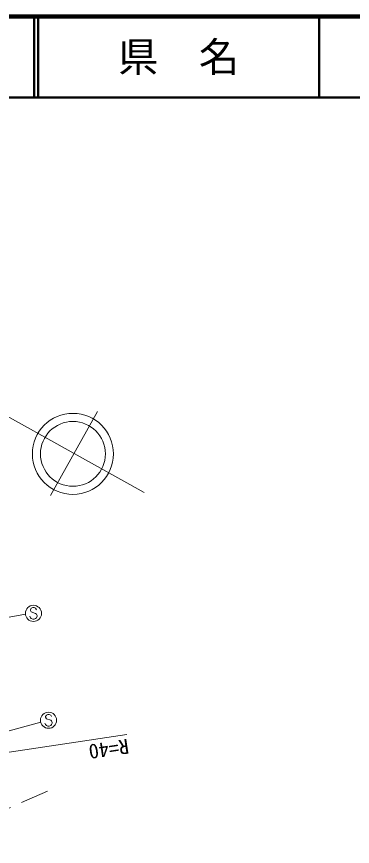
# Model space of a CAD drawing. Units: millimetres, scale not verified. Extents: x 40000 to 680000, y 20000 to 380000.
# Drawn here: x 295583 to 337127, y 277231 to 380000 of the extents above; entities that cross this region are included whole.
import ezdxf
from ezdxf.enums import TextEntityAlignment as Align

# ---------------------------------------------------------------- set-up
doc = ezdxf.new("R2010")
doc.units = ezdxf.units.MM
doc.header["$LTSCALE"] = 1000
doc.linetypes.add('CHAIN', pattern=[18.5, 12, -1.5, 3.5, -1.5])
for name, color, linetype, lineweight in [('M-BMK', 2, 'CHAIN', 13), ('M-BMK-SRVR', 3, 'Continuous', 13), ('M-STR-STRC', 7, 'Continuous', 13), ('M-TTL', 2, 'Continuous', 140), ('M-TTL-LINE', 7, 'Continuous', 50)]:
    doc.layers.add(name, color=color, linetype=linetype, lineweight=lineweight)
doc.layers.add('M-TTL-TXT', color=7, linetype='Continuous')
doc.styles.add('ＭＳ ゴシック', font='')
doc.styles.get('ＭＳ ゴシック').set_extended_font_data('MS Gothic')

msp = doc.modelspace()

# ---------------------------------------------------------------- linework, layer by layer
at = {"layer": 'M-BMK'}
msp.add_line((283852, 277231), (299618, 284174), dxfattribs=at)
at = {"layer": 'M-BMK-SRVR'}
for p, q in [((311362, 321067), (289511, 333213)), ((299762, 320673), (305600, 331099)), ((280441, 286739), (309234, 291109))]:
    msp.add_line(p, q, dxfattribs=at)
for radius in [5016, 4013]:
    msp.add_circle((302548, 325843), radius, dxfattribs=at)
at = {"layer": 'M-STR-STRC'}
for p, q in [((297393, 306728), (297302, 306546)), ((297302, 306546), (297302, 306455)), ((297302, 306455), (297393, 306273)), ((297575, 306818), (297393, 306728)), ((297393, 306273), (297939, 306091)), ((297757, 306818), (297575, 306818)), ((297939, 306728), (297757, 306818)), ((298030, 306546), (297939, 306728)), ((280130, 302869), (296670, 306006)), ((297302, 305546), (297212, 305728)), ((297393, 305455), (297302, 305546)), ((297575, 305364), (297393, 305455)), ((297757, 305364), (297575, 305364)), ((297939, 305455), (297757, 305364)), ((297939, 306091), (298030, 306000)), ((298030, 305546), (297939, 305455)), ((298030, 306000), (298121, 305818)), ((298121, 305728), (298030, 305546)), ((298121, 305818), (298121, 305728)), ((299262, 293491), (299171, 293309)), ((299171, 293309), (299171, 293218)), ((299171, 293218), (299262, 293036)), ((299443, 293582), (299262, 293491)), ((299262, 293036), (299807, 292854)), ((299625, 293582), (299443, 293582)), ((299807, 293491), (299625, 293582)), ((299898, 293309), (299807, 293491)), ((281955, 288045), (298562, 292620)), ((299171, 292309), (299080, 292491)), ((299262, 292218), (299171, 292309)), ((299443, 292127), (299262, 292218)), ((299625, 292127), (299443, 292127)), ((299807, 292218), (299625, 292127)), ((299807, 292854), (299898, 292764)), ((299898, 292309), (299807, 292218)), ((299898, 292764), (299989, 292582)), ((299989, 292491), (299898, 292309)), ((299989, 292582), (299989, 292491))]:
    msp.add_line(p, q, dxfattribs=at)
for centre in [(297666, 306091), (299534, 292854)]:
    msp.add_circle(centre, 1000, dxfattribs=at)
at = {"layer": 'M-TTL'}
msp.add_line((680000, 380000), (40000, 380000), dxfattribs=at)
at = {"layer": 'M-TTL-LINE'}
for p, q in [((297750, 380000), (297750, 370000)), ((298250, 380000), (298250, 370000)), ((333000, 380000), (333000, 370000)), ((40000, 370000), (680000, 370000))]:
    msp.add_line(p, q, dxfattribs=at)

# ---------------------------------------------------------------- texts
at = {"layer": 'M-BMK-SRVR', "style": 'ＭＳ ゴシック'}
msp.add_text('R=40', height=1833, rotation=188.63, dxfattribs=at).set_placement((309234, 291109), align=Align.BOTTOM_LEFT)
at = {"layer": 'M-TTL-TXT', "style": 'ＭＳ ゴシック'}
msp.add_text('県\u3000名', height=3666, dxfattribs=at).set_placement((315625, 375000), align=Align.MIDDLE_CENTER)

doc.saveas('drawing.dxf')
